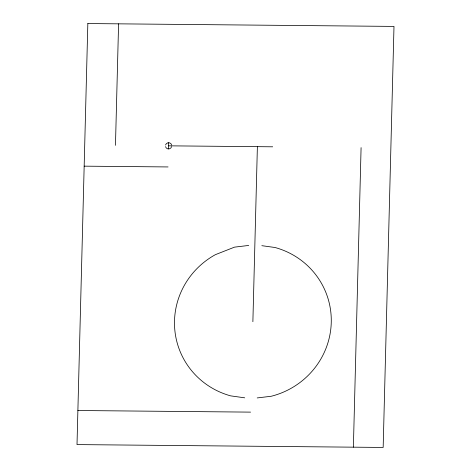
<?xml version="1.0" encoding="UTF-8"?>
<svg xmlns="http://www.w3.org/2000/svg" width="471" height="471" viewBox="0 0 471 471"><rect width="100%" height="100%" fill="white"/><g stroke="black" fill="none" stroke-linecap="round" stroke-linejoin="round"><path stroke-width="0.71" d="M115.466 145.339L118.586 23.838M168.518 148.96L168.677 142.707M252.88 321.693L257.384 146.664M353.385 447.173L361.086 147.635M248.741 245.438L234.511 247.14L215.412 254.652A78.628 76.761 -20.5 0 0 174.918 331.019A78.628 76.761 -20.5 0 0 230.684 395.87L244.726 397.824M257.213 397.93L271.255 396.252A78.628 76.761 -20.5 0 0 331.26 322.429A78.628 76.761 -20.5 0 0 275.082 247.516L261.841 245.679M168.6 145.833L272.691 146.805M84.168 166.157L168.053 166.94M77.886 410.512L250.554 412.125M171.656 146.669A3.197 3.12 -20.5 0 1 165.504 146.616M165.545 144.997A3.197 3.12 -20.5 0 1 171.697 145.05M87.836 23.55L77.009 444.589L383.164 447.45L393.992 26.411L87.836 23.55"/></g></svg>
